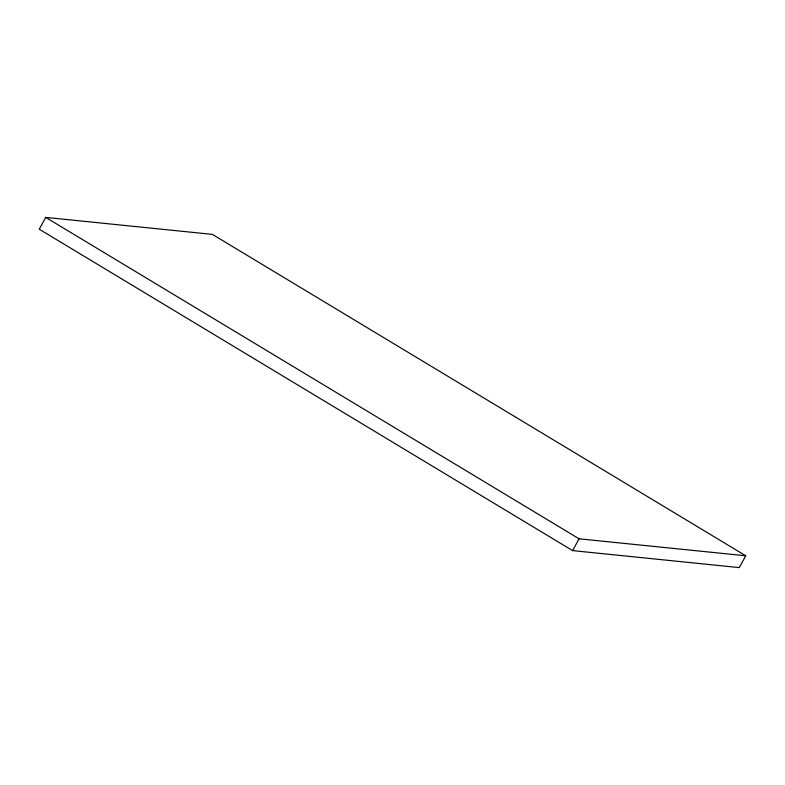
<?xml version="1.0" encoding="UTF-8"?>
<svg xmlns="http://www.w3.org/2000/svg" width="785" height="785" viewBox="0 0 785 785"><rect width="100%" height="100%" fill="white"/><g stroke="black" fill="none" stroke-linecap="round" stroke-linejoin="round"><path stroke-width="1.18" d="M45.716 217.396L39.25 229.21L572.608 550.609L739.284 567.604L745.75 555.79L212.392 234.391L45.716 217.396L579.075 538.804L745.75 555.79M572.608 550.609L579.075 538.804"/></g></svg>
